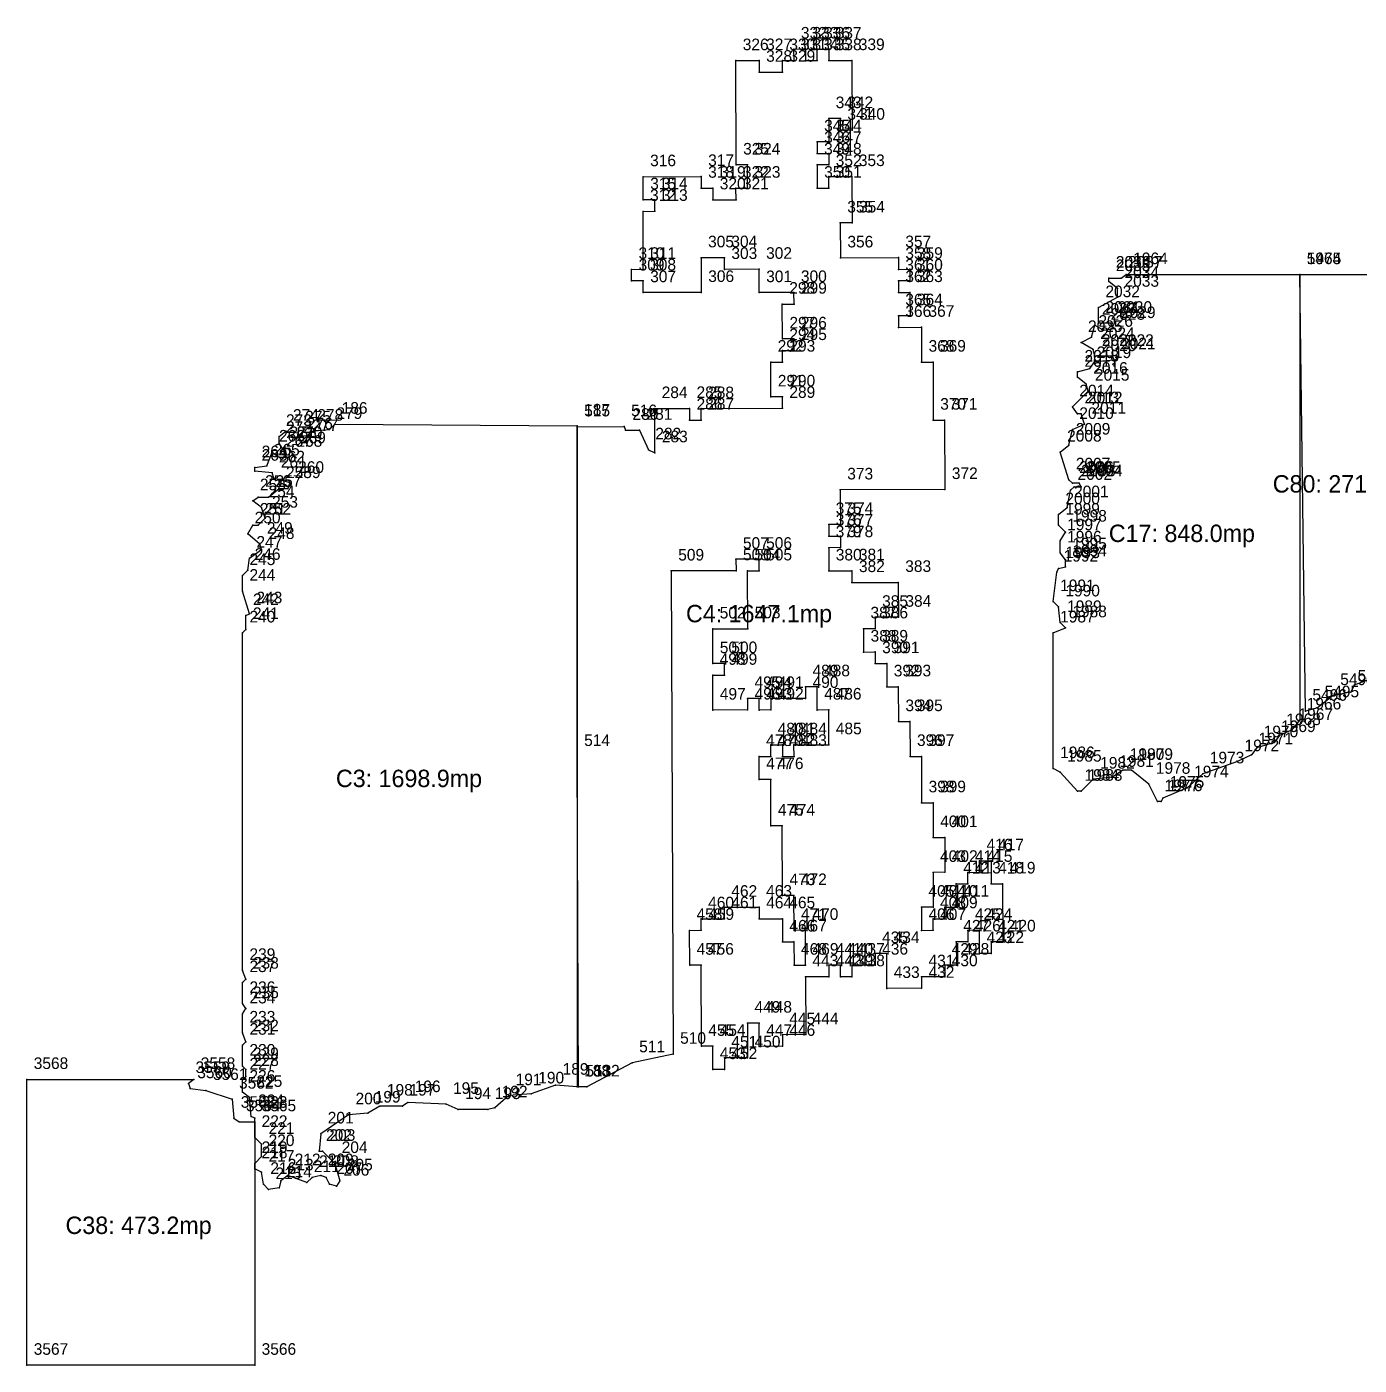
# Model space of a CAD drawing. Header units: metres. Extents: x 390529 to 391464, y 585067 to 585881.
# Drawn here: x 390529.4 to 390644.3, y 585613.2 to 585728.6 of the extents above; entities that cross this region are included whole.
import ezdxf
from ezdxf.enums import TextEntityAlignment as Align

# ---------------------------------------------------------------- set-up
doc = ezdxf.new("R2010")
doc.units = ezdxf.units.M
for name, color, linetype in [('1CC', 1, 'Continuous'), ('NUMERE_PCT', 2, 'Continuous'), ('TEXTE', 7, 'Continuous'), ('VARFURI', 4, 'Continuous')]:
    doc.layers.add(name, color=color, linetype=linetype)

msp = doc.modelspace()

# ---------------------------------------------------------------- linework, layer by layer
at = {"layer": '1CC', "color": 1}
for points in [[(390581.009, 585693.778), (390582.228, 585693.783), (390582.984, 585692.091), (390583.548, 585691.841), (390583.533, 585695.651), (390586.538, 585695.663), (390586.542, 585694.655), (390587.542, 585694.659), (390587.538, 585695.643), (390594.542, 585695.671), (390594.538, 585696.659), (390593.546, 585696.655), (390593.534, 585699.655), (390594.542, 585699.659), (390594.538, 585700.655), (390595.542, 585700.659), (390595.538, 585701.659), (390594.546, 585701.655), (390594.534, 585704.655), (390595.542, 585704.659), (390595.538, 585705.663), (390592.544, 585705.651), (390592.536, 585707.663), (390589.542, 585707.651), (390589.538, 585708.661), (390587.534, 585708.653), (390587.546, 585705.667), (390582.542, 585705.647), (390582.538, 585706.659), (390581.542, 585706.655), (390581.538, 585707.655), (390582.55, 585707.659), (390582.53, 585712.655), (390583.542, 585712.659), (390583.538, 585713.659), (390582.544, 585713.655), (390582.536, 585715.647), (390587.538, 585715.667), (390587.542, 585714.655), (390588.538, 585714.659), (390588.542, 585713.653), (390590.542, 585713.661), (390590.538, 585714.655), (390591.544, 585714.659), (390591.536, 585716.659), (390590.558, 585716.655), (390590.522, 585725.653), (390592.538, 585725.661), (390592.542, 585724.653), (390594.542, 585724.661), (390594.538, 585725.655), (390595.542, 585725.659), (390595.538, 585726.655), (390596.538, 585726.659), (390596.542, 585725.655), (390597.542, 585725.659), (390597.538, 585726.655), (390598.538, 585726.659), (390598.542, 585725.653), (390600.528, 585725.661), (390600.552, 585719.659), (390599.542, 585719.655), (390599.538, 585720.659), (390598.536, 585720.655), (390598.544, 585718.659), (390597.538, 585718.655), (390597.542, 585717.655), (390598.538, 585717.659), (390598.542, 585716.659), (390597.536, 585716.655), (390597.544, 585714.655), (390598.542, 585714.659), (390598.538, 585715.653), (390600.532, 585715.661), (390600.548, 585711.659), (390599.534, 585711.655), (390599.546, 585708.647), (390604.538, 585708.667), (390604.542, 585707.655), (390605.538, 585707.659), (390605.542, 585706.659), (390604.538, 585706.655), (390604.542, 585705.655), (390605.536, 585705.659), (390605.544, 585703.659), (390604.538, 585703.655), (390604.542, 585702.653), (390606.534, 585702.661), (390606.546, 585699.655), (390607.53, 585699.659), (390607.55, 585694.655), (390608.528, 585694.659), (390608.552, 585688.675), (390599.534, 585688.639), (390599.546, 585685.659), (390598.538, 585685.655), (390598.542, 585684.655), (390599.538, 585684.659), (390599.542, 585683.659), (390598.536, 585683.655), (390598.544, 585681.653), (390600.538, 585681.661), (390600.542, 585680.649), (390604.534, 585680.665), (390604.546, 585677.661), (390602.538, 585677.653), (390602.542, 585676.659), (390601.536, 585676.655), (390601.544, 585674.655), (390602.538, 585674.659), (390602.542, 585673.655), (390603.536, 585673.659), (390603.544, 585671.655), (390604.534, 585671.659), (390604.546, 585668.655), (390605.534, 585668.659), (390605.546, 585665.655), (390606.532, 585665.659), (390606.548, 585661.655), (390607.534, 585661.659), (390607.546, 585658.655), (390608.534, 585658.659), (390608.546, 585655.659), (390607.534, 585655.655), (390607.546, 585652.659), (390606.536, 585652.655), (390606.544, 585650.655), (390607.542, 585650.659), (390607.538, 585651.655), (390608.542, 585651.659), (390608.538, 585652.655), (390609.544, 585652.659), (390609.536, 585654.655), (390610.542, 585654.659), (390610.538, 585655.655), (390611.542, 585655.659), (390611.538, 585656.655), (390612.536, 585656.659), (390612.544, 585654.655), (390613.53, 585654.659), (390613.55, 585649.659), (390612.538, 585649.655), (390612.542, 585648.659), (390611.544, 585648.655), (390611.536, 585650.659), (390610.538, 585650.655), (390610.542, 585649.659), (390609.536, 585649.655), (390609.544, 585647.659), (390608.538, 585647.655), (390608.542, 585646.661), (390606.538, 585646.653), (390606.542, 585645.663), (390603.546, 585645.651), (390603.534, 585648.659), (390602.538, 585648.655), (390602.542, 585647.661), (390600.538, 585647.653), (390600.542, 585646.659), (390599.542, 585646.655), (390599.538, 585647.659), (390598.538, 585647.655), (390598.542, 585646.661), (390596.53, 585646.653), (390596.55, 585641.661), (390594.538, 585641.653), (390594.542, 585640.661), (390592.544, 585640.653), (390592.536, 585642.659), (390591.534, 585642.655), (390591.546, 585639.661), (390589.538, 585639.653), (390589.542, 585638.659), (390588.544, 585638.655), (390588.536, 585640.659), (390587.554, 585640.655), (390587.526, 585647.659), (390586.546, 585647.655), (390586.534, 585650.655), (390587.542, 585650.659), (390587.538, 585651.653), (390589.542, 585651.661), (390589.538, 585652.651), (390592.538, 585652.663), (390592.542, 585651.653), (390594.536, 585651.661), (390594.544, 585649.655), (390595.536, 585649.659), (390595.544, 585647.655), (390596.546, 585647.659), (390596.534, 585650.659), (390595.546, 585650.655), (390595.534, 585653.659), (390594.552, 585653.655), (390594.528, 585659.659), (390593.548, 585659.655), (390593.532, 585663.659), (390592.544, 585663.655), (390592.536, 585665.655), (390593.542, 585665.659), (390593.538, 585666.655), (390594.538, 585666.659), (390594.542, 585665.655), (390595.542, 585665.659), (390595.538, 585666.651), (390598.546, 585666.663), (390598.534, 585669.659), (390597.544, 585669.655), (390597.536, 585671.659), (390596.538, 585671.655), (390596.542, 585670.663), (390593.538, 585670.651), (390593.542, 585669.659), (390592.542, 585669.655), (390592.538, 585670.659), (390591.538, 585670.655), (390591.542, 585669.663), (390588.546, 585669.651), (390588.534, 585672.655), (390589.542, 585672.659), (390589.538, 585673.659), (390588.546, 585673.655), (390588.534, 585676.651), (390591.55, 585676.663), (390591.53, 585681.655), (390592.542, 585681.659), (390592.538, 585682.661), (390590.538, 585682.653), (390590.542, 585681.668), (390584.959, 585681.646), (390585.123, 585639.975), (390581.594, 585639.241), (390577.68, 585637.156), (390576.962, 585637.153), (390576.85, 585665.655), (390576.85, 585694.076), (390580.898, 585694.092), (390581.009, 585693.778)], [(390624.191, 585707.205), (390639.15, 585707.205), (390639.15, 585668.805), (390638.441, 585667.905), (390637.391, 585667.455), (390636.941, 585666.855), (390635.441, 585666.405), (390634.991, 585665.805), (390633.791, 585665.205), (390630.791, 585664.155), (390629.441, 585662.955), (390627.341, 585662.055), (390627.191, 585661.755), (390626.891, 585661.755), (390626.141, 585663.255), (390624.641, 585664.455), (390623.891, 585664.455), (390622.991, 585663.855), (390621.341, 585663.705), (390620.291, 585662.655), (390619.991, 585662.655), (390618.491, 585664.305), (390617.891, 585664.605), (390617.891, 585676.305), (390618.941, 585676.755), (390618.491, 585677.205), (390618.341, 585678.555), (390617.891, 585679.005), (390618.191, 585681.555), (390618.341, 585681.855), (390618.941, 585682.005), (390618.941, 585682.605), (390618.491, 585683.205), (390618.491, 585684.255), (390618.941, 585685.005), (390618.341, 585685.605), (390618.341, 585686.505), (390619.091, 585687.105), (390619.391, 585688.605), (390619.691, 585688.905), (390620.291, 585688.905), (390620.141, 585689.205), (390619.541, 585689.205), (390619.241, 585689.505), (390618.491, 585691.905), (390619.241, 585692.505), (390619.541, 585693.855), (390620.591, 585694.305), (390620.291, 585695.205), (390619.991, 585695.205), (390619.541, 585695.805), (390620.891, 585697.155), (390620.741, 585697.755), (390619.991, 585698.355), (390619.991, 585698.805), (390621.041, 585699.105), (390621.491, 585699.705), (390623.141, 585699.855), (390622.991, 585700.155), (390621.491, 585700.155), (390621.341, 585700.755), (390620.291, 585701.355), (390621.191, 585701.805), (390621.491, 585702.855), (390622.241, 585702.405), (390623.141, 585702.555), (390622.841, 585703.005), (390621.791, 585703.005), (390621.791, 585704.355), (390623.441, 585705.255), (390623.441, 585706.005), (390622.691, 585706.605), (390622.691, 585706.905), (390623.741, 585706.905), (390624.191, 585707.205)], [(390639.15, 585707.205), (390645.191, 585707.205), (390645.491, 585706.755), (390645.491, 585705.255), (390645.941, 585704.805), (390646.091, 585703.905), (390647.141, 585704.205), (390647.141, 585703.455), (390646.841, 585703.005), (390646.841, 585702.555), (390647.141, 585702.405), (390647.141, 585700.605), (390646.241, 585700.155), (390646.541, 585699.405), (390647.141, 585699.255), (390647.141, 585673.755), (390646.691, 585673.605), (390645.791, 585672.555), (390643.841, 585671.805), (390643.541, 585671.205), (390642.041, 585670.905), (390640.691, 585669.855), (390639.641, 585669.555), (390639.15, 585707.205)], [(390555.941, 585694.305), (390576.85, 585694.155), (390576.85, 585637.155), (390574.991, 585637.305), (390572.891, 585636.555), (390570.941, 585636.405), (390569.741, 585635.355), (390569.141, 585635.205), (390566.591, 585635.205), (390565.541, 585635.655), (390562.241, 585635.805), (390561.791, 585635.505), (390559.841, 585635.505), (390558.791, 585634.905), (390557.141, 585634.755), (390554.741, 585633.105), (390554.591, 585631.605), (390554.891, 585631.605), (390555.941, 585630.555), (390556.391, 585629.055), (390556.091, 585628.605), (390555.491, 585628.755), (390555.191, 585629.355), (390554.741, 585629.505), (390553.991, 585629.355), (390553.541, 585628.905), (390551.891, 585629.505), (390551.291, 585629.055), (390551.141, 585628.455), (390550.241, 585628.305), (390549.791, 585628.755), (390549.641, 585629.805), (390549.041, 585630.105), (390549.041, 585630.555), (390549.641, 585631.155), (390549.641, 585632.205), (390549.041, 585632.805), (390549.041, 585634.455), (390548.741, 585634.605), (390548.591, 585636.255), (390547.991, 585636.705), (390547.991, 585637.755), (390548.291, 585638.055), (390548.291, 585638.655), (390547.991, 585638.955), (390547.991, 585640.755), (390548.291, 585641.055), (390547.991, 585641.805), (390547.991, 585643.455), (390548.291, 585643.905), (390547.991, 585644.355), (390547.991, 585646.155), (390548.291, 585646.455), (390547.991, 585647.205), (390547.991, 585676.305), (390548.291, 585676.605), (390548.291, 585677.805), (390548.591, 585677.955), (390547.991, 585679.905), (390547.991, 585681.255), (390548.441, 585681.705), (390548.591, 585682.755), (390549.641, 585683.505), (390549.491, 585683.955), (390548.441, 585684.855), (390548.891, 585685.605), (390549.341, 585685.605), (390549.941, 585686.205), (390549.641, 585687.105), (390548.891, 585687.705), (390549.341, 585688.005), (390550.241, 585688.005), (390551.141, 585688.755), (390551.891, 585688.755), (390552.191, 585689.205), (390550.691, 585689.655), (390550.541, 585690.105), (390549.041, 585690.255), (390549.041, 585690.555), (390550.091, 585690.705), (390550.541, 585691.905), (390551.141, 585691.455), (390552.041, 585691.455), (390552.341, 585691.755), (390552.041, 585692.205), (390551.441, 585692.205), (390551.141, 585692.655), (390551.141, 585693.255), (390551.741, 585693.705), (390552.791, 585693.555), (390552.941, 585692.955), (390553.391, 585692.805), (390553.841, 585693.705), (390555.491, 585693.855), (390555.941, 585694.305)], [(390543.791, 585637.8), (390543.341, 585637.455), (390543.491, 585637.005), (390544.841, 585636.855), (390547.091, 585636.105), (390547.241, 585634.455), (390547.691, 585634.155), (390549.041, 585634.155), (390549.041, 585613.155), (390529.391, 585613.155), (390529.391, 585637.8), (390543.791, 585637.8)]]:
    msp.add_lwpolyline(points, close=True, dxfattribs=at)
at = {"layer": 'VARFURI', "color": 4}
for p in [(390590.522, 585725.653), (390592.538, 585725.661), (390594.538, 585725.655), (390595.538, 585726.655), (390595.542, 585725.659), (390596.538, 585726.659), (390596.542, 585725.655), (390597.538, 585726.655), (390597.542, 585725.659), (390598.538, 585726.659), (390598.542, 585725.653), (390600.528, 585725.661), (390592.542, 585724.653), (390594.542, 585724.661), (390598.536, 585720.655), (390599.538, 585720.659), (390597.538, 585718.655), (390598.544, 585718.659), (390599.542, 585719.655), (390600.552, 585719.659), (390597.542, 585717.655), (390598.538, 585717.659), (390590.558, 585716.655), (390591.536, 585716.659), (390597.536, 585716.655), (390598.542, 585716.659), (390582.536, 585715.647), (390587.538, 585715.667), (390598.538, 585715.653), (390600.532, 585715.661), (390587.542, 585714.655), (390588.538, 585714.659), (390590.538, 585714.655), (390591.544, 585714.659), (390597.544, 585714.655), (390598.542, 585714.659), (390582.544, 585713.655), (390583.538, 585713.659), (390588.542, 585713.653), (390590.542, 585713.661), (390582.53, 585712.655), (390583.542, 585712.659), (390599.534, 585711.655), (390600.548, 585711.659), (390587.534, 585708.653), (390589.538, 585708.661), (390599.546, 585708.647), (390604.538, 585708.667), (390581.538, 585707.655), (390582.55, 585707.659), (390589.542, 585707.651), (390592.536, 585707.663), (390604.542, 585707.655), (390605.538, 585707.659), (390624.191, 585707.205), (390639.15, 585707.205), (390639.15, 585707.205), (390581.542, 585706.655), (390582.538, 585706.659), (390604.538, 585706.655), (390605.542, 585706.659), (390622.691, 585706.905), (390622.691, 585706.605), (390623.441, 585706.005), (390623.741, 585706.905), (390582.542, 585705.647), (390587.546, 585705.667), (390592.544, 585705.651), (390595.538, 585705.663), (390604.542, 585705.655), (390605.536, 585705.659), (390623.441, 585705.255), (390594.534, 585704.655), (390595.542, 585704.659), (390604.538, 585703.655), (390605.544, 585703.659), (390621.791, 585704.355), (390604.542, 585702.653), (390606.534, 585702.661), (390621.491, 585702.855), (390621.791, 585703.005), (390622.841, 585703.005), (390623.141, 585702.555), (390594.546, 585701.655), (390595.538, 585701.659), (390620.291, 585701.355), (390621.191, 585701.805), (390622.241, 585702.405), (390594.538, 585700.655), (390595.542, 585700.659), (390621.341, 585700.755), (390621.491, 585700.155), (390622.991, 585700.155), (390593.534, 585699.655), (390594.542, 585699.659), (390606.546, 585699.655), (390607.53, 585699.659), (390621.041, 585699.105), (390621.491, 585699.705), (390623.141, 585699.855), (390619.991, 585698.805), (390619.991, 585698.355), (390620.741, 585697.755), (390620.891, 585697.155), (390583.533, 585695.651), (390586.538, 585695.663), (390587.538, 585695.643), (390593.546, 585696.655), (390594.538, 585696.659), (390594.542, 585695.671), (390619.541, 585695.805), (390586.542, 585694.655), (390587.542, 585694.659), (390607.55, 585694.655), (390608.528, 585694.659), (390619.991, 585695.205), (390620.291, 585695.205), (390551.141, 585693.255), (390551.741, 585693.705), (390552.791, 585693.555), (390553.841, 585693.705), (390555.491, 585693.855), (390555.941, 585694.305), (390576.85, 585694.155), (390576.85, 585694.076), (390580.898, 585694.092), (390581.009, 585693.778), (390582.228, 585693.783), (390619.541, 585693.855), (390620.591, 585694.305), (390551.141, 585692.655), (390551.441, 585692.205), (390552.041, 585692.205), (390552.941, 585692.955), (390553.391, 585692.805), (390582.984, 585692.091), (390619.241, 585692.505), (390550.541, 585691.905), (390551.141, 585691.455), (390552.041, 585691.455), (390552.341, 585691.755), (390583.548, 585691.841), (390618.491, 585691.905), (390549.041, 585690.555), (390549.041, 585690.255), (390550.091, 585690.705), (390550.541, 585690.105), (390550.691, 585689.655), (390551.141, 585688.755), (390551.891, 585688.755), (390552.191, 585689.205), (390599.534, 585688.639), (390608.552, 585688.675), (390619.241, 585689.505), (390619.541, 585689.205), (390619.691, 585688.905), (390620.141, 585689.205), (390620.291, 585688.905), (390548.891, 585687.705), (390549.341, 585688.005), (390550.241, 585688.005), (390619.391, 585688.605), (390549.641, 585687.105), (390618.341, 585686.505), (390619.091, 585687.105), (390548.891, 585685.605), (390549.341, 585685.605), (390549.941, 585686.205), (390598.538, 585685.655), (390599.546, 585685.659), (390618.341, 585685.605), (390548.441, 585684.855), (390598.542, 585684.655), (390599.538, 585684.659), (390618.491, 585684.255), (390618.941, 585685.005), (390549.491, 585683.955), (390549.641, 585683.505), (390598.536, 585683.655), (390599.542, 585683.659), (390618.491, 585683.205), (390548.441, 585681.705), (390548.591, 585682.755), (390590.538, 585682.653), (390592.538, 585682.661), (390618.341, 585681.855), (390618.941, 585682.605), (390618.941, 585682.005), (390547.991, 585681.255), (390584.959, 585681.646), (390590.542, 585681.668), (390591.53, 585681.655), (390592.542, 585681.659), (390598.544, 585681.653), (390600.538, 585681.661), (390600.542, 585680.649), (390604.534, 585680.665), (390618.191, 585681.555), (390547.991, 585679.905), (390617.891, 585679.005), (390618.341, 585678.555), (390548.291, 585677.805), (390548.591, 585677.955), (390602.538, 585677.653), (390604.546, 585677.661), (390618.491, 585677.205), (390547.991, 585676.305), (390548.291, 585676.605), (390588.534, 585676.651), (390591.55, 585676.663), (390601.536, 585676.655), (390602.542, 585676.659), (390617.891, 585676.305), (390618.941, 585676.755), (390588.546, 585673.655), (390589.538, 585673.659), (390601.544, 585674.655), (390602.538, 585674.659), (390602.542, 585673.655), (390603.536, 585673.659), (390588.534, 585672.655), (390589.542, 585672.659), (390596.538, 585671.655), (390597.536, 585671.659), (390603.544, 585671.655), (390604.534, 585671.659), (390643.841, 585671.805), (390591.538, 585670.655), (390592.538, 585670.659), (390593.538, 585670.651), (390596.542, 585670.663), (390642.041, 585670.905), (390643.541, 585671.205), (390588.546, 585669.651), (390591.542, 585669.663), (390592.542, 585669.655), (390593.542, 585669.659), (390597.544, 585669.655), (390598.534, 585669.659), (390639.641, 585669.555), (390640.691, 585669.855), (390604.546, 585668.655), (390605.534, 585668.659), (390638.441, 585667.905), (390639.15, 585668.805), (390636.941, 585666.855), (390637.391, 585667.455), (390576.85, 585665.655), (390592.536, 585665.655), (390593.538, 585666.655), (390593.542, 585665.659), (390594.538, 585666.659), (390594.542, 585665.655), (390595.538, 585666.651), (390595.542, 585665.659), (390598.546, 585666.663), (390605.546, 585665.655), (390606.532, 585665.659), (390634.991, 585665.805), (390635.441, 585666.405), (390617.891, 585664.605), (390623.891, 585664.455), (390624.641, 585664.455), (390633.791, 585665.205), (390592.544, 585663.655), (390593.532, 585663.659), (390618.491, 585664.305), (390621.341, 585663.705), (390622.991, 585663.855), (390626.141, 585663.255), (390630.791, 585664.155), (390619.991, 585662.655), (390620.291, 585662.655), (390629.441, 585662.955), (390606.548, 585661.655), (390607.534, 585661.659), (390626.891, 585661.755), (390627.191, 585661.755), (390627.341, 585662.055), (390593.548, 585659.655), (390594.528, 585659.659), (390607.546, 585658.655), (390608.534, 585658.659), (390611.538, 585656.655), (390612.536, 585656.659), (390607.534, 585655.655), (390608.546, 585655.659), (390610.538, 585655.655), (390611.542, 585655.659), (390609.536, 585654.655), (390610.542, 585654.659), (390612.544, 585654.655), (390613.53, 585654.659), (390594.552, 585653.655), (390595.534, 585653.659), (390589.538, 585652.651), (390592.538, 585652.663), (390606.536, 585652.655), (390607.546, 585652.659), (390608.538, 585652.655), (390609.544, 585652.659), (390586.534, 585650.655), (390587.538, 585651.653), (390587.542, 585650.659), (390589.542, 585651.661), (390592.542, 585651.653), (390594.536, 585651.661), (390595.546, 585650.655), (390596.534, 585650.659), (390606.544, 585650.655), (390607.538, 585651.655), (390607.542, 585650.659), (390608.542, 585651.659), (390610.538, 585650.655), (390611.536, 585650.659), (390594.544, 585649.655), (390595.536, 585649.659), (390609.536, 585649.655), (390610.542, 585649.659), (390612.538, 585649.655), (390613.55, 585649.659), (390602.538, 585648.655), (390603.534, 585648.659), (390611.544, 585648.655), (390612.542, 585648.659), (390547.991, 585647.205), (390586.546, 585647.655), (390587.526, 585647.659), (390595.544, 585647.655), (390596.546, 585647.659), (390598.538, 585647.655), (390599.538, 585647.659), (390600.538, 585647.653), (390602.542, 585647.661), (390608.538, 585647.655), (390609.544, 585647.659), (390547.991, 585646.155), (390548.291, 585646.455), (390596.53, 585646.653), (390598.542, 585646.661), (390599.542, 585646.655), (390600.542, 585646.659), (390606.538, 585646.653), (390608.542, 585646.661), (390603.546, 585645.651), (390606.542, 585645.663), (390547.991, 585644.355), (390548.291, 585643.905), (390547.991, 585643.455), (390591.534, 585642.655), (390592.536, 585642.659), (390547.991, 585641.805), (390594.538, 585641.653), (390596.55, 585641.661), (390547.991, 585640.755), (390548.291, 585641.055), (390587.554, 585640.655), (390588.536, 585640.659), (390592.544, 585640.653), (390594.542, 585640.661), (390581.594, 585639.241), (390585.123, 585639.975), (390589.538, 585639.653), (390591.546, 585639.661), (390547.991, 585638.955), (390548.291, 585638.655), (390548.291, 585638.055), (390588.544, 585638.655), (390589.542, 585638.659), (390529.391, 585637.8), (390543.341, 585637.455), (390543.491, 585637.005), (390543.791, 585637.8), (390544.841, 585636.855), (390547.991, 585637.755), (390547.991, 585636.705), (390574.991, 585637.305), (390576.85, 585637.155), (390576.962, 585637.153), (390577.68, 585637.156), (390547.091, 585636.105), (390548.591, 585636.255), (390562.241, 585635.805), (390565.541, 585635.655), (390570.941, 585636.405), (390572.891, 585636.555), (390547.241, 585634.455), (390548.741, 585634.605), (390549.041, 585634.455), (390557.141, 585634.755), (390558.791, 585634.905), (390559.841, 585635.505), (390561.791, 585635.505), (390566.591, 585635.205), (390569.141, 585635.205), (390569.741, 585635.355), (390547.691, 585634.155), (390549.041, 585634.155), (390549.041, 585632.805), (390549.641, 585632.205), (390554.741, 585633.105), (390549.641, 585631.155), (390554.591, 585631.605), (390554.891, 585631.605), (390549.041, 585630.555), (390549.041, 585630.105), (390549.641, 585629.805), (390555.941, 585630.555), (390549.791, 585628.755), (390551.291, 585629.055), (390551.891, 585629.505), (390553.541, 585628.905), (390553.991, 585629.355), (390554.741, 585629.505), (390555.191, 585629.355), (390555.491, 585628.755), (390556.091, 585628.605), (390556.391, 585629.055), (390550.241, 585628.305), (390551.141, 585628.455), (390529.391, 585613.155), (390549.041, 585613.155)]:
    msp.add_point(p, dxfattribs=at)

# ---------------------------------------------------------------- texts
at = {"layer": 'NUMERE_PCT', "color": 2}
for s, p in [('332', (390596.138, 585727.255)), ('333', (390597.138, 585727.259)), ('336', (390598.138, 585727.255)), ('337', (390599.138, 585727.259)), ('326', (390591.122, 585726.253)), ('327', (390593.138, 585726.261)), ('330', (390595.138, 585726.255)), ('331', (390596.142, 585726.259)), ('334', (390597.142, 585726.255)), ('335', (390598.142, 585726.259)), ('338', (390599.142, 585726.253)), ('339', (390601.128, 585726.261)), ('328', (390593.142, 585725.253)), ('329', (390595.142, 585725.261)), ('343', (390599.136, 585721.255)), ('342', (390600.138, 585721.259)), ('341', (390600.142, 585720.255)), ('340', (390601.152, 585720.259)), ('345', (390598.138, 585719.255)), ('344', (390599.144, 585719.259)), ('346', (390598.142, 585718.255)), ('347', (390599.138, 585718.259)), ('316', (390583.136, 585716.247)), ('317', (390588.138, 585716.267)), ('325', (390591.158, 585717.255)), ('324', (390592.136, 585717.259)), ('349', (390598.136, 585717.255)), ('352', (390599.138, 585716.253)), ('348', (390599.142, 585717.259)), ('353', (390601.132, 585716.261)), ('318', (390588.142, 585715.255)), ('319', (390589.138, 585715.259)), ('322', (390591.138, 585715.255)), ('323', (390592.144, 585715.259)), ('350', (390598.144, 585715.255)), ('351', (390599.142, 585715.259)), ('315', (390583.144, 585714.255)), ('314', (390584.138, 585714.259)), ('320', (390589.142, 585714.253)), ('321', (390591.142, 585714.261)), ('312', (390583.13, 585713.255)), ('313', (390584.142, 585713.259)), ('355', (390600.134, 585712.255)), ('354', (390601.148, 585712.259)), ('305', (390588.134, 585709.253)), ('304', (390590.138, 585709.261)), ('356', (390600.146, 585709.247)), ('357', (390605.138, 585709.267)), ('310', (390582.138, 585708.255)), ('311', (390583.15, 585708.259)), ('303', (390590.142, 585708.251)), ('302', (390593.136, 585708.263)), ('358', (390605.142, 585708.255)), ('359', (390606.138, 585708.259)), ('309', (390582.142, 585707.255)), ('308', (390583.138, 585707.259)), ('361', (390605.138, 585707.255)), ('360', (390606.142, 585707.259)), ('2036', (390623.291, 585707.505)), ('2035', (390623.291, 585707.205)), ('2037', (390624.341, 585707.505)), ('1964', (390624.791, 585707.805)), ('5474', (390639.75, 585707.805)), ('1965', (390639.75, 585707.805)), ('307', (390583.142, 585706.247)), ('306', (390588.146, 585706.267)), ('301', (390593.144, 585706.251)), ('300', (390596.138, 585706.263)), ('362', (390605.142, 585706.255)), ('363', (390606.136, 585706.259)), ('2034', (390624.041, 585706.605)), ('2033', (390624.041, 585705.855)), ('298', (390595.134, 585705.255)), ('299', (390596.142, 585705.259)), ('2032', (390622.391, 585704.955)), ('365', (390605.138, 585704.255)), ('364', (390606.144, 585704.259)), ('2031', (390622.391, 585703.605)), ('2030', (390623.441, 585703.605)), ('366', (390605.142, 585703.253)), ('367', (390607.134, 585703.261)), ('2026', (390621.791, 585702.405)), ('2027', (390622.091, 585703.455)), ('2028', (390622.841, 585703.005)), ('2029', (390623.741, 585703.155)), ('294', (390595.138, 585701.255)), ('297', (390595.146, 585702.255)), ('296', (390596.138, 585702.259)), ('295', (390596.142, 585701.259)), ('2025', (390620.891, 585701.955)), ('2024', (390621.941, 585701.355)), ('292', (390594.134, 585700.255)), ('293', (390595.142, 585700.259)), ('368', (390607.146, 585700.255)), ('369', (390608.13, 585700.259)), ('2023', (390622.091, 585700.755)), ('2020', (390622.091, 585700.305)), ('2022', (390623.591, 585700.755)), ('2021', (390623.741, 585700.455)), ('2018', (390620.591, 585699.405)), ('2017', (390620.591, 585698.955)), ('2019', (390621.641, 585699.705)), ('2016', (390621.341, 585698.355)), ('2015', (390621.491, 585697.755)), ('291', (390594.146, 585697.255)), ('290', (390595.138, 585697.259)), ('284', (390584.133, 585696.251)), ('285', (390587.138, 585696.263)), ('288', (390588.138, 585696.243)), ('289', (390595.142, 585696.271)), ('2014', (390620.141, 585696.405)), ('2013', (390620.591, 585695.805)), ('2012', (390620.891, 585695.805)), ('274', (390552.341, 585694.305)), ('278', (390554.441, 585694.305)), ('279', (390556.091, 585694.455)), ('186', (390556.541, 585694.905)), ('515', (390577.45, 585694.676)), ('187', (390577.45, 585694.755)), ('516', (390581.498, 585694.692)), ('280', (390581.609, 585694.378)), ('281', (390582.828, 585694.383)), ('286', (390587.142, 585695.255)), ('287', (390588.142, 585695.259)), ('370', (390608.15, 585695.255)), ('371', (390609.128, 585695.259)), ('2010', (390620.141, 585694.455)), ('2011', (390621.191, 585694.905)), ('273', (390551.741, 585693.855)), ('272', (390551.741, 585693.255)), ('275', (390553.391, 585694.155)), ('276', (390553.541, 585693.555)), ('277', (390553.991, 585693.405)), ('2009', (390619.841, 585693.105)), ('266', (390551.141, 585692.505)), ('267', (390551.741, 585692.055)), ('271', (390552.041, 585692.805)), ('270', (390552.641, 585692.805)), ('268', (390552.641, 585692.055)), ('269', (390552.941, 585692.355)), ('282', (390583.584, 585692.691)), ('283', (390584.148, 585692.441)), ('2008', (390619.091, 585692.505)), ('264', (390549.641, 585691.155)), ('263', (390549.641, 585690.855)), ('265', (390550.691, 585691.305)), ('262', (390551.141, 585690.705)), ('261', (390551.291, 585690.255)), ('260', (390552.791, 585689.805)), ('2007', (390619.841, 585690.105)), ('2006', (390620.141, 585689.805)), ('2005', (390620.741, 585689.805)), ('256', (390549.941, 585688.605)), ('257', (390550.841, 585688.605)), ('258', (390551.741, 585689.355)), ('259', (390552.491, 585689.355)), ('373', (390600.134, 585689.239)), ('372', (390609.152, 585689.275)), ('2002', (390619.991, 585689.205)), ('2003', (390620.291, 585689.505)), ('2004', (390620.891, 585689.505)), ('255', (390549.491, 585688.305)), ('254', (390550.241, 585687.705)), ('2001', (390619.691, 585687.705)), ('251', (390549.491, 585686.205)), ('252', (390549.941, 585686.205)), ('253', (390550.541, 585686.805)), ('375', (390599.138, 585686.255)), ('374', (390600.146, 585686.259)), ('2000', (390618.941, 585687.105)), ('1999', (390618.941, 585686.205)), ('250', (390549.041, 585685.455)), ('376', (390599.142, 585685.255)), ('377', (390600.138, 585685.259)), ('1998', (390619.541, 585685.605)), ('249', (390550.091, 585684.555)), ('248', (390550.241, 585684.105)), ('379', (390599.136, 585684.255)), ('378', (390600.142, 585684.259)), ('1997', (390619.091, 585684.855)), ('247', (390549.191, 585683.355)), ('507', (390591.138, 585683.253)), ('506', (390593.138, 585683.261)), ('1996', (390619.091, 585683.805)), ('1995', (390619.541, 585683.205)), ('245', (390548.591, 585681.855)), ('246', (390549.041, 585682.305)), ('509', (390585.559, 585682.246)), ('508', (390591.142, 585682.268)), ('504', (390592.13, 585682.255)), ('505', (390593.142, 585682.259)), ('380', (390599.144, 585682.253)), ('381', (390601.138, 585682.261)), ('1992', (390618.791, 585682.155)), ('1993', (390618.941, 585682.455)), ('1994', (390619.541, 585682.605)), ('244', (390548.591, 585680.505)), ('382', (390601.142, 585681.249)), ('383', (390605.134, 585681.265)), ('1991', (390618.491, 585679.605)), ('242', (390548.891, 585678.405)), ('243', (390549.191, 585678.555)), ('385', (390603.138, 585678.253)), ('384', (390605.146, 585678.261)), ('1990', (390618.941, 585679.155)), ('241', (390548.891, 585677.205)), ('502', (390589.134, 585677.251)), ('503', (390592.15, 585677.263)), ('387', (390602.136, 585677.255)), ('386', (390603.142, 585677.259)), ('1989', (390619.091, 585677.805)), ('1988', (390619.541, 585677.355)), ('240', (390548.591, 585676.905)), ('1987', (390618.491, 585676.905)), ('388', (390602.144, 585675.255)), ('389', (390603.138, 585675.259)), ('501', (390589.146, 585674.255)), ('500', (390590.138, 585674.259)), ('390', (390603.142, 585674.255)), ('391', (390604.136, 585674.259)), ('498', (390589.134, 585673.255)), ('499', (390590.142, 585673.259)), ('495', (390592.138, 585671.255)), ('494', (390593.138, 585671.259)), ('491', (390594.138, 585671.251)), ('489', (390597.138, 585672.255)), ('490', (390597.142, 585671.263)), ('488', (390598.136, 585672.259)), ('392', (390604.144, 585672.255)), ('393', (390605.134, 585672.259)), ('5494', (390642.641, 585671.505)), ('5493', (390644.141, 585671.805)), ('497', (390589.146, 585670.251)), ('496', (390592.142, 585670.263)), ('493', (390593.142, 585670.255)), ('492', (390594.142, 585670.259)), ('487', (390598.144, 585670.255)), ('486', (390599.134, 585670.259)), ('5496', (390640.241, 585670.155)), ('5495', (390641.291, 585670.455)), ('394', (390605.146, 585669.255)), ('395', (390606.134, 585669.259)), ('1966', (390639.75, 585669.405)), ('1968', (390637.991, 585668.055)), ('1967', (390639.041, 585668.505)), ('480', (390594.138, 585667.255)), ('481', (390595.138, 585667.259)), ('484', (390596.138, 585667.251)), ('485', (390599.146, 585667.263)), ('1970', (390636.041, 585667.005)), ('1969', (390637.541, 585667.455)), ('514', (390577.45, 585666.255)), ('478', (390593.136, 585666.255)), ('479', (390594.142, 585666.259)), ('482', (390595.142, 585666.255)), ('483', (390596.142, 585666.259)), ('396', (390606.146, 585666.255)), ('397', (390607.132, 585666.259)), ('1972', (390634.391, 585665.805)), ('1971', (390635.591, 585666.405)), ('477', (390593.144, 585664.255)), ('476', (390594.132, 585664.259)), ('1986', (390618.491, 585665.205)), ('1985', (390619.091, 585664.905)), ('1982', (390621.941, 585664.305)), ('1981', (390623.591, 585664.455)), ('1980', (390624.491, 585665.055)), ('1979', (390625.241, 585665.055)), ('1973', (390631.391, 585664.755)), ('1984', (390620.591, 585663.255)), ('1983', (390620.891, 585663.255)), ('1978', (390626.741, 585663.855)), ('1974', (390630.041, 585663.555)), ('398', (390607.148, 585662.255)), ('399', (390608.134, 585662.259)), ('1977', (390627.491, 585662.355)), ('1976', (390627.791, 585662.355)), ('1975', (390627.941, 585662.655)), ('475', (390594.148, 585660.255)), ('474', (390595.128, 585660.259)), ('400', (390608.146, 585659.255)), ('401', (390609.134, 585659.259)), ('403', (390608.134, 585656.255)), ('402', (390609.146, 585656.259)), ('414', (390611.138, 585656.255)), ('416', (390612.138, 585657.255)), ('415', (390612.142, 585656.259)), ('417', (390613.136, 585657.259)), ('412', (390610.136, 585655.255)), ('413', (390611.142, 585655.259)), ('418', (390613.144, 585655.255)), ('419', (390614.13, 585655.259)), ('473', (390595.152, 585654.255)), ('472', (390596.134, 585654.259)), ('462', (390590.138, 585653.251)), ('463', (390593.138, 585653.263)), ('405', (390607.136, 585653.255)), ('404', (390608.146, 585653.259)), ('410', (390609.138, 585653.255)), ('411', (390610.144, 585653.259)), ('460', (390588.138, 585652.253)), ('461', (390590.142, 585652.261)), ('464', (390593.142, 585652.253)), ('465', (390595.136, 585652.261)), ('408', (390608.138, 585652.255)), ('409', (390609.142, 585652.259)), ('458', (390587.134, 585651.255)), ('459', (390588.142, 585651.259)), ('471', (390596.146, 585651.255)), ('470', (390597.134, 585651.259)), ('406', (390607.144, 585651.255)), ('407', (390608.142, 585651.259)), ('425', (390611.138, 585651.255)), ('424', (390612.136, 585651.259)), ('466', (390595.144, 585650.255)), ('467', (390596.136, 585650.259)), ('435', (390603.138, 585649.255)), ('434', (390604.134, 585649.259)), ('427', (390610.136, 585650.255)), ('426', (390611.142, 585650.259)), ('423', (390612.144, 585649.255)), ('421', (390613.138, 585650.255)), ('422', (390613.142, 585649.259)), ('420', (390614.15, 585650.259)), ('457', (390587.146, 585648.255)), ('456', (390588.126, 585648.259)), ('468', (390596.144, 585648.255)), ('469', (390597.146, 585648.259)), ('441', (390599.138, 585648.255)), ('440', (390600.138, 585648.259)), ('437', (390601.138, 585648.253)), ('436', (390603.142, 585648.261)), ('429', (390609.138, 585648.255)), ('428', (390610.144, 585648.259)), ('239', (390548.591, 585647.805)), ('238', (390548.891, 585647.055)), ('443', (390597.13, 585647.253)), ('442', (390599.142, 585647.261)), ('439', (390600.142, 585647.255)), ('438', (390601.142, 585647.259)), ('431', (390607.138, 585647.253)), ('430', (390609.142, 585647.261)), ('237', (390548.591, 585646.755)), ('433', (390604.146, 585646.251)), ('432', (390607.142, 585646.263)), ('236', (390548.591, 585644.955)), ('234', (390548.591, 585644.055)), ('235', (390548.891, 585644.505)), ('233', (390548.591, 585642.405)), ('449', (390592.134, 585643.255)), ('448', (390593.136, 585643.259)), ('231', (390548.591, 585641.355)), ('232', (390548.891, 585641.655)), ('455', (390588.154, 585641.255)), ('454', (390589.136, 585641.259)), ('447', (390593.144, 585641.253)), ('445', (390595.138, 585642.253)), ('446', (390595.142, 585641.261)), ('444', (390597.15, 585642.261)), ('510', (390585.723, 585640.575)), ('451', (390590.138, 585640.253)), ('450', (390592.146, 585640.261)), ('230', (390548.591, 585639.555)), ('229', (390548.891, 585639.255)), ('511', (390582.194, 585639.841)), ('453', (390589.144, 585639.255)), ('452', (390590.142, 585639.259)), ('3568', (390529.991, 585638.4)), ('3559', (390543.941, 585638.055)), ('3558', (390544.391, 585638.4)), ('227', (390548.591, 585638.355)), ('228', (390548.891, 585638.655)), ('189', (390575.591, 585637.905)), ('188', (390577.45, 585637.755)), ('513', (390577.562, 585637.753)), ('512', (390578.28, 585637.756)), ('3560', (390544.091, 585637.605)), ('3561', (390545.441, 585637.455)), ('3562', (390547.691, 585636.705)), ('226', (390548.591, 585637.305)), ('225', (390549.191, 585636.855)), ('191', (390571.541, 585637.005)), ('190', (390573.491, 585637.155)), ('199', (390559.391, 585635.505)), ('198', (390560.441, 585636.105)), ('197', (390562.391, 585636.105)), ('196', (390562.841, 585636.405)), ('195', (390566.141, 585636.255)), ('194', (390567.191, 585635.805)), ('193', (390569.741, 585635.805)), ('192', (390570.341, 585635.955)), ('3563', (390547.841, 585635.055)), ('3564', (390548.291, 585634.755)), ('224', (390549.341, 585635.205)), ('3565', (390549.641, 585634.755)), ('223', (390549.641, 585635.055)), ('200', (390557.741, 585635.355)), ('222', (390549.641, 585633.405)), ('201', (390555.341, 585633.705)), ('221', (390550.241, 585632.805)), ('202', (390555.191, 585632.205)), ('203', (390555.491, 585632.205)), ('219', (390549.641, 585631.155)), ('220', (390550.241, 585631.755)), ('204', (390556.541, 585631.155)), ('218', (390549.641, 585630.705)), ('217', (390550.241, 585630.405)), ('213', (390551.891, 585629.655)), ('212', (390552.491, 585630.105)), ('210', (390554.591, 585629.955)), ('209', (390555.341, 585630.105)), ('208', (390555.791, 585629.955)), ('205', (390556.991, 585629.655)), ('216', (390550.391, 585629.355)), ('215', (390550.841, 585628.905)), ('214', (390551.741, 585629.055)), ('211', (390554.141, 585629.505)), ('207', (390556.091, 585629.355)), ('206', (390556.691, 585629.205)), ('3567', (390529.991, 585613.755)), ('3566', (390549.641, 585613.755))]:
    msp.add_text(s, height=1, dxfattribs=at).set_placement(p, align=Align.BOTTOM_LEFT)
at = {"layer": 'TEXTE', "color": 7}
for s, p in [('C80: 271.5mp', (390643.12, 585689.159)), ('C17: 848.0mp', (390628.987, 585684.893)), ('C4: 1647.1mp', (390592.53, 585677.971)), ('C3: 1698.9mp', (390562.346, 585663.759)), ('C38: 473.2mp', (390539.031, 585625.222))]:
    msp.add_text(s, height=1.5, dxfattribs=at).set_placement(p, align=Align.MIDDLE_CENTER)

doc.saveas('drawing.dxf')
